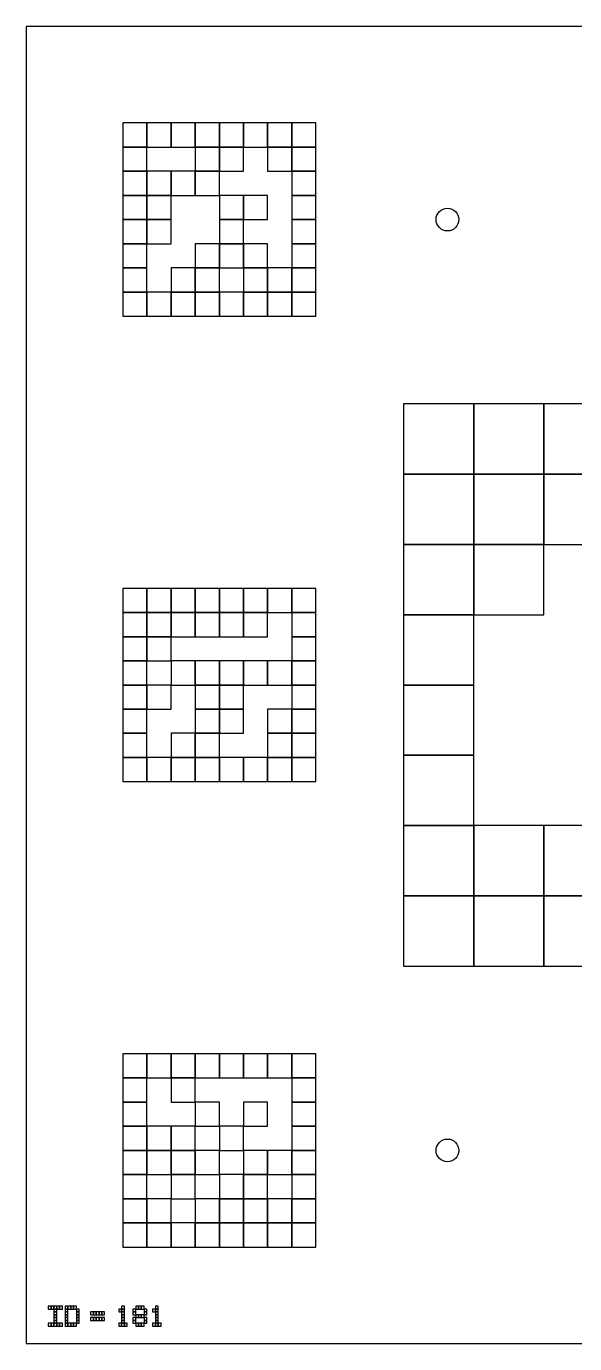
# Model space of a CAD drawing. Extents: x 0 to 1260, y 0 to 1580.
# Drawn here: x 320 to 445, y 640 to 940 of the extents above; entities that cross this region are included whole.
import ezdxf

# ---------------------------------------------------------------- set-up
doc = ezdxf.new("R2010")
doc.units = 0
for name, color, linetype in [('BLACK_POCKET', 7, 'CONTINUOUS'), ('BOARD_TEXT', 7, 'CONTINUOUS'), ('CUT', 7, 'CONTINUOUS'), ('MOUNT_HOLE', 6, 'CONTINUOUS')]:
    doc.layers.add(name, color=color, linetype=linetype)

msp = doc.modelspace()

# ---------------------------------------------------------------- linework, layer by layer
at = {"layer": 'BLACK_POCKET'}
for p, q in [((347.5, 918), (342, 918)), ((342, 918), (342, 912.5)), ((347.5, 912.5), (347.5, 918)), ((353, 918), (347.5, 918)), ((347.5, 918), (347.5, 912.5)), ((353, 912.5), (353, 918)), ((358.5, 918), (353, 918)), ((353, 918), (353, 912.5)), ((358.5, 912.5), (358.5, 918)), ((364, 918), (358.5, 918)), ((358.5, 918), (358.5, 912.5)), ((364, 912.5), (364, 918)), ((369.5, 918), (364, 918)), ((364, 918), (364, 912.5)), ((369.5, 912.5), (369.5, 918)), ((375, 918), (369.5, 918)), ((369.5, 918), (369.5, 912.5)), ((375, 912.5), (375, 918)), ((380.5, 918), (375, 918)), ((375, 918), (375, 912.5)), ((380.5, 912.5), (380.5, 918)), ((386, 918), (380.5, 918)), ((380.5, 918), (380.5, 912.5)), ((386, 912.5), (386, 918)), ((342, 912.5), (347.5, 912.5)), ((347.5, 912.5), (342, 912.5)), ((342, 912.5), (342, 907)), ((347.5, 912.5), (353, 912.5)), ((347.5, 907), (347.5, 912.5)), ((353, 912.5), (358.5, 912.5)), ((358.5, 912.5), (364, 912.5)), ((364, 912.5), (358.5, 912.5)), ((358.5, 912.5), (358.5, 907)), ((364, 912.5), (369.5, 912.5)), ((364, 907), (364, 912.5)), ((369.5, 912.5), (364, 912.5)), ((364, 912.5), (364, 907)), ((369.5, 912.5), (375, 912.5)), ((369.5, 907), (369.5, 912.5)), ((375, 912.5), (380.5, 912.5)), ((380.5, 912.5), (375, 912.5)), ((375, 912.5), (375, 907)), ((380.5, 912.5), (386, 912.5)), ((380.5, 907), (380.5, 912.5)), ((386, 912.5), (380.5, 912.5)), ((380.5, 912.5), (380.5, 907)), ((386, 907), (386, 912.5)), ((342, 907), (347.5, 907)), ((347.5, 907), (342, 907)), ((342, 907), (342, 901.5)), ((347.5, 901.5), (347.5, 907)), ((353, 907), (347.5, 907)), ((347.5, 907), (347.5, 901.5)), ((353, 901.5), (353, 907)), ((358.5, 907), (353, 907)), ((353, 907), (353, 901.5)), ((358.5, 907), (364, 907)), ((358.5, 901.5), (358.5, 907)), ((364, 907), (358.5, 907)), ((358.5, 907), (358.5, 901.5)), ((364, 907), (369.5, 907)), ((364, 901.5), (364, 907)), ((375, 907), (380.5, 907)), ((380.5, 907), (386, 907)), ((386, 907), (380.5, 907)), ((380.5, 907), (380.5, 901.5)), ((386, 901.5), (386, 907)), ((342, 901.5), (347.5, 901.5)), ((347.5, 901.5), (342, 901.5)), ((342, 901.5), (342, 896)), ((347.5, 901.5), (353, 901.5)), ((347.5, 896), (347.5, 901.5)), ((353, 901.5), (347.5, 901.5)), ((347.5, 901.5), (347.5, 896)), ((353, 901.5), (358.5, 901.5)), ((353, 896), (353, 901.5)), ((358.5, 901.5), (364, 901.5)), ((369.5, 901.5), (364, 901.5)), ((364, 901.5), (364, 896)), ((369.5, 896), (369.5, 901.5)), ((375, 901.5), (369.5, 901.5)), ((369.5, 901.5), (369.5, 896)), ((375, 896), (375, 901.5)), ((380.5, 901.5), (386, 901.5)), ((386, 901.5), (380.5, 901.5)), ((380.5, 901.5), (380.5, 896)), ((386, 896), (386, 901.5)), ((342, 896), (347.5, 896)), ((347.5, 896), (342, 896)), ((342, 896), (342, 890.5)), ((347.5, 896), (353, 896)), ((347.5, 890.5), (347.5, 896)), ((353, 896), (347.5, 896)), ((347.5, 896), (347.5, 890.5)), ((353, 890.5), (353, 896)), ((364, 896), (369.5, 896)), ((369.5, 896), (364, 896)), ((364, 896), (364, 890.5)), ((369.5, 896), (375, 896)), ((369.5, 890.5), (369.5, 896)), ((380.5, 896), (386, 896)), ((386, 896), (380.5, 896)), ((380.5, 896), (380.5, 890.5)), ((386, 890.5), (386, 896)), ((342, 890.5), (347.5, 890.5)), ((347.5, 890.5), (342, 890.5)), ((342, 890.5), (342, 885)), ((347.5, 890.5), (353, 890.5)), ((347.5, 885), (347.5, 890.5)), ((364, 890.5), (358.5, 890.5)), ((358.5, 890.5), (358.5, 885)), ((364, 890.5), (369.5, 890.5)), ((364, 885), (364, 890.5)), ((369.5, 890.5), (364, 890.5)), ((364, 890.5), (364, 885)), ((369.5, 885), (369.5, 890.5)), ((375, 890.5), (369.5, 890.5)), ((369.5, 890.5), (369.5, 885)), ((375, 885), (375, 890.5)), ((380.5, 890.5), (386, 890.5)), ((386, 890.5), (380.5, 890.5)), ((380.5, 890.5), (380.5, 885)), ((386, 885), (386, 890.5)), ((342, 885), (347.5, 885)), ((347.5, 885), (342, 885)), ((342, 885), (342, 879.5)), ((347.5, 879.5), (347.5, 885)), ((358.5, 885), (353, 885)), ((353, 885), (353, 879.5)), ((358.5, 885), (364, 885)), ((358.5, 879.5), (358.5, 885)), ((364, 885), (358.5, 885)), ((358.5, 885), (358.5, 879.5)), ((364, 885), (369.5, 885)), ((364, 879.5), (364, 885)), ((369.5, 885), (375, 885)), ((375, 885), (369.5, 885)), ((369.5, 885), (369.5, 879.5)), ((375, 879.5), (375, 885)), ((380.5, 885), (375, 885)), ((375, 885), (375, 879.5)), ((380.5, 885), (386, 885)), ((380.5, 879.5), (380.5, 885)), ((386, 885), (380.5, 885)), ((380.5, 885), (380.5, 879.5)), ((386, 879.5), (386, 885)), ((342, 879.5), (347.5, 879.5)), ((347.5, 879.5), (342, 879.5)), ((342, 879.5), (342, 874)), ((347.5, 874), (347.5, 879.5)), ((353, 879.5), (347.5, 879.5)), ((347.5, 879.5), (347.5, 874)), ((353, 879.5), (358.5, 879.5)), ((353, 874), (353, 879.5)), ((358.5, 879.5), (353, 879.5)), ((353, 879.5), (353, 874)), ((358.5, 879.5), (364, 879.5)), ((358.5, 874), (358.5, 879.5)), ((364, 879.5), (358.5, 879.5)), ((358.5, 879.5), (358.5, 874)), ((364, 874), (364, 879.5)), ((369.5, 879.5), (364, 879.5)), ((364, 879.5), (364, 874)), ((369.5, 879.5), (375, 879.5)), ((369.5, 874), (369.5, 879.5)), ((375, 879.5), (369.5, 879.5)), ((369.5, 879.5), (369.5, 874)), ((375, 879.5), (380.5, 879.5)), ((375, 874), (375, 879.5)), ((380.5, 879.5), (375, 879.5)), ((375, 879.5), (375, 874)), ((380.5, 879.5), (386, 879.5)), ((380.5, 874), (380.5, 879.5)), ((386, 879.5), (380.5, 879.5)), ((380.5, 879.5), (380.5, 874)), ((386, 874), (386, 879.5)), ((342, 874), (347.5, 874)), ((347.5, 874), (353, 874)), ((353, 874), (358.5, 874)), ((358.5, 874), (364, 874)), ((364, 874), (369.5, 874)), ((369.5, 874), (375, 874)), ((375, 874), (380.5, 874)), ((380.5, 874), (386, 874)), ((422, 854), (406, 854)), ((406, 854), (406, 838)), ((422, 838), (422, 854)), ((438, 854), (422, 854)), ((422, 854), (422, 838)), ((438, 838), (438, 854)), ((454, 854), (438, 854)), ((438, 854), (438, 838)), ((406, 838), (422, 838)), ((422, 838), (406, 838)), ((406, 838), (406, 822)), ((422, 838), (438, 838)), ((422, 822), (422, 838)), ((438, 838), (422, 838)), ((422, 838), (422, 822)), ((438, 838), (454, 838)), ((438, 822), (438, 838)), ((454, 838), (438, 838)), ((438, 838), (438, 822)), ((406, 822), (422, 822)), ((422, 822), (406, 822)), ((406, 822), (406, 806)), ((422, 822), (438, 822)), ((422, 806), (422, 822)), ((438, 822), (422, 822)), ((422, 822), (422, 806)), ((438, 822), (454, 822)), ((438, 806), (438, 822)), ((347.5, 812), (342, 812)), ((342, 812), (342, 806.5)), ((347.5, 806.5), (347.5, 812)), ((353, 812), (347.5, 812)), ((347.5, 812), (347.5, 806.5)), ((353, 806.5), (353, 812)), ((358.5, 812), (353, 812)), ((353, 812), (353, 806.5)), ((358.5, 806.5), (358.5, 812)), ((364, 812), (358.5, 812)), ((358.5, 812), (358.5, 806.5)), ((364, 806.5), (364, 812)), ((369.5, 812), (364, 812)), ((364, 812), (364, 806.5)), ((369.5, 806.5), (369.5, 812)), ((375, 812), (369.5, 812)), ((369.5, 812), (369.5, 806.5)), ((375, 806.5), (375, 812)), ((380.5, 812), (375, 812)), ((375, 812), (375, 806.5)), ((380.5, 806.5), (380.5, 812)), ((386, 812), (380.5, 812)), ((380.5, 812), (380.5, 806.5)), ((386, 806.5), (386, 812)), ((342, 806.5), (347.5, 806.5)), ((347.5, 806.5), (342, 806.5)), ((342, 806.5), (342, 801)), ((347.5, 806.5), (353, 806.5)), ((347.5, 801), (347.5, 806.5)), ((353, 806.5), (347.5, 806.5)), ((347.5, 806.5), (347.5, 801)), ((353, 806.5), (358.5, 806.5)), ((353, 801), (353, 806.5)), ((358.5, 806.5), (353, 806.5)), ((353, 806.5), (353, 801)), ((358.5, 806.5), (364, 806.5)), ((358.5, 801), (358.5, 806.5)), ((364, 806.5), (358.5, 806.5)), ((358.5, 806.5), (358.5, 801)), ((364, 806.5), (369.5, 806.5)), ((364, 801), (364, 806.5)), ((369.5, 806.5), (364, 806.5)), ((364, 806.5), (364, 801)), ((369.5, 806.5), (375, 806.5)), ((369.5, 801), (369.5, 806.5)), ((375, 806.5), (369.5, 806.5)), ((369.5, 806.5), (369.5, 801)), ((375, 806.5), (380.5, 806.5)), ((375, 801), (375, 806.5)), ((380.5, 806.5), (386, 806.5)), ((386, 806.5), (380.5, 806.5)), ((380.5, 806.5), (380.5, 801)), ((386, 801), (386, 806.5)), ((406, 806), (422, 806)), ((422, 806), (406, 806)), ((406, 806), (406, 790)), ((422, 806), (438, 806)), ((422, 790), (422, 806)), ((342, 801), (347.5, 801)), ((347.5, 801), (342, 801)), ((342, 801), (342, 795.5)), ((347.5, 801), (353, 801)), ((347.5, 795.5), (347.5, 801)), ((353, 801), (347.5, 801)), ((347.5, 801), (347.5, 795.5)), ((353, 801), (358.5, 801)), ((353, 795.5), (353, 801)), ((358.5, 801), (364, 801)), ((364, 801), (369.5, 801)), ((369.5, 801), (375, 801)), ((380.5, 801), (386, 801)), ((386, 801), (380.5, 801)), ((380.5, 801), (380.5, 795.5)), ((386, 795.5), (386, 801)), ((342, 795.5), (347.5, 795.5)), ((347.5, 795.5), (342, 795.5)), ((342, 795.5), (342, 790)), ((347.5, 795.5), (353, 795.5)), ((347.5, 790), (347.5, 795.5)), ((358.5, 795.5), (353, 795.5)), ((353, 795.5), (353, 790)), ((358.5, 790), (358.5, 795.5)), ((364, 795.5), (358.5, 795.5)), ((358.5, 795.5), (358.5, 790)), ((364, 790), (364, 795.5)), ((369.5, 795.5), (364, 795.5)), ((364, 795.5), (364, 790)), ((369.5, 790), (369.5, 795.5)), ((375, 795.5), (369.5, 795.5)), ((369.5, 795.5), (369.5, 790)), ((375, 790), (375, 795.5)), ((380.5, 795.5), (375, 795.5)), ((375, 795.5), (375, 790)), ((380.5, 795.5), (386, 795.5)), ((380.5, 790), (380.5, 795.5)), ((386, 795.5), (380.5, 795.5)), ((380.5, 795.5), (380.5, 790)), ((386, 790), (386, 795.5)), ((342, 790), (347.5, 790)), ((347.5, 790), (342, 790)), ((342, 790), (342, 784.5)), ((347.5, 784.5), (347.5, 790)), ((353, 790), (347.5, 790)), ((347.5, 790), (347.5, 784.5)), ((353, 790), (358.5, 790)), ((353, 784.5), (353, 790)), ((358.5, 790), (364, 790)), ((364, 790), (358.5, 790)), ((358.5, 790), (358.5, 784.5)), ((364, 790), (369.5, 790)), ((364, 784.5), (364, 790)), ((369.5, 790), (364, 790)), ((364, 790), (364, 784.5)), ((369.5, 790), (375, 790)), ((369.5, 784.5), (369.5, 790)), ((375, 790), (380.5, 790)), ((380.5, 790), (386, 790)), ((386, 790), (380.5, 790)), ((380.5, 790), (380.5, 784.5)), ((386, 784.5), (386, 790)), ((406, 790), (422, 790)), ((422, 790), (406, 790)), ((406, 790), (406, 774)), ((422, 774), (422, 790)), ((342, 784.5), (347.5, 784.5)), ((347.5, 784.5), (342, 784.5)), ((342, 784.5), (342, 779)), ((347.5, 784.5), (353, 784.5)), ((347.5, 779), (347.5, 784.5)), ((358.5, 784.5), (364, 784.5)), ((364, 784.5), (358.5, 784.5)), ((358.5, 784.5), (358.5, 779)), ((364, 784.5), (369.5, 784.5)), ((364, 779), (364, 784.5)), ((369.5, 784.5), (364, 784.5)), ((364, 784.5), (364, 779)), ((369.5, 779), (369.5, 784.5)), ((380.5, 784.5), (375, 784.5)), ((375, 784.5), (375, 779)), ((380.5, 784.5), (386, 784.5)), ((380.5, 779), (380.5, 784.5)), ((386, 784.5), (380.5, 784.5)), ((380.5, 784.5), (380.5, 779)), ((386, 779), (386, 784.5)), ((342, 779), (347.5, 779)), ((347.5, 779), (342, 779)), ((342, 779), (342, 773.5)), ((347.5, 773.5), (347.5, 779)), ((358.5, 779), (353, 779)), ((353, 779), (353, 773.5)), ((358.5, 779), (364, 779)), ((358.5, 773.5), (358.5, 779)), ((364, 779), (358.5, 779)), ((358.5, 779), (358.5, 773.5)), ((364, 779), (369.5, 779)), ((364, 773.5), (364, 779)), ((375, 779), (380.5, 779)), ((380.5, 779), (375, 779)), ((375, 779), (375, 773.5)), ((380.5, 779), (386, 779)), ((380.5, 773.5), (380.5, 779)), ((386, 779), (380.5, 779)), ((380.5, 779), (380.5, 773.5)), ((386, 773.5), (386, 779)), ((406, 774), (422, 774)), ((422, 774), (406, 774)), ((406, 774), (406, 758)), ((422, 758), (422, 774)), ((342, 773.5), (347.5, 773.5)), ((347.5, 773.5), (342, 773.5)), ((342, 773.5), (342, 768)), ((347.5, 768), (347.5, 773.5)), ((353, 773.5), (347.5, 773.5)), ((347.5, 773.5), (347.5, 768)), ((353, 773.5), (358.5, 773.5)), ((353, 768), (353, 773.5)), ((358.5, 773.5), (353, 773.5)), ((353, 773.5), (353, 768)), ((358.5, 773.5), (364, 773.5)), ((358.5, 768), (358.5, 773.5)), ((364, 773.5), (358.5, 773.5)), ((358.5, 773.5), (358.5, 768)), ((364, 768), (364, 773.5)), ((369.5, 773.5), (364, 773.5)), ((364, 773.5), (364, 768)), ((369.5, 768), (369.5, 773.5)), ((375, 773.5), (369.5, 773.5)), ((369.5, 773.5), (369.5, 768)), ((375, 773.5), (380.5, 773.5)), ((375, 768), (375, 773.5)), ((380.5, 773.5), (375, 773.5)), ((375, 773.5), (375, 768)), ((380.5, 773.5), (386, 773.5)), ((380.5, 768), (380.5, 773.5)), ((386, 773.5), (380.5, 773.5)), ((380.5, 773.5), (380.5, 768)), ((386, 768), (386, 773.5)), ((342, 768), (347.5, 768)), ((347.5, 768), (353, 768)), ((353, 768), (358.5, 768)), ((358.5, 768), (364, 768)), ((364, 768), (369.5, 768)), ((369.5, 768), (375, 768)), ((375, 768), (380.5, 768)), ((380.5, 768), (386, 768)), ((406, 758), (422, 758)), ((422, 758), (406, 758)), ((406, 758), (406, 742)), ((422, 742), (422, 758)), ((438, 758), (422, 758)), ((422, 758), (422, 742)), ((438, 742), (438, 758)), ((454, 758), (438, 758)), ((438, 758), (438, 742)), ((406, 742), (422, 742)), ((422, 742), (406, 742)), ((406, 742), (406, 726)), ((422, 742), (438, 742)), ((422, 726), (422, 742)), ((438, 742), (422, 742)), ((422, 742), (422, 726)), ((438, 742), (454, 742)), ((438, 726), (438, 742)), ((454, 742), (438, 742)), ((438, 742), (438, 726)), ((406, 726), (422, 726)), ((422, 726), (438, 726)), ((438, 726), (454, 726)), ((347.5, 706), (342, 706)), ((342, 706), (342, 700.5)), ((347.5, 700.5), (347.5, 706)), ((353, 706), (347.5, 706)), ((347.5, 706), (347.5, 700.5)), ((353, 700.5), (353, 706)), ((358.5, 706), (353, 706)), ((353, 706), (353, 700.5)), ((358.5, 700.5), (358.5, 706)), ((364, 706), (358.5, 706)), ((358.5, 706), (358.5, 700.5)), ((364, 700.5), (364, 706)), ((369.5, 706), (364, 706)), ((364, 706), (364, 700.5)), ((369.5, 700.5), (369.5, 706)), ((375, 706), (369.5, 706)), ((369.5, 706), (369.5, 700.5)), ((375, 700.5), (375, 706)), ((380.5, 706), (375, 706)), ((375, 706), (375, 700.5)), ((380.5, 700.5), (380.5, 706)), ((386, 706), (380.5, 706)), ((380.5, 706), (380.5, 700.5)), ((386, 700.5), (386, 706)), ((342, 700.5), (347.5, 700.5)), ((347.5, 700.5), (342, 700.5)), ((342, 700.5), (342, 695)), ((347.5, 700.5), (353, 700.5)), ((347.5, 695), (347.5, 700.5)), ((353, 700.5), (358.5, 700.5)), ((358.5, 700.5), (353, 700.5)), ((353, 700.5), (353, 695)), ((358.5, 700.5), (364, 700.5)), ((358.5, 695), (358.5, 700.5)), ((364, 700.5), (369.5, 700.5)), ((369.5, 700.5), (375, 700.5)), ((375, 700.5), (380.5, 700.5)), ((380.5, 700.5), (386, 700.5)), ((386, 700.5), (380.5, 700.5)), ((380.5, 700.5), (380.5, 695)), ((386, 695), (386, 700.5)), ((342, 695), (347.5, 695)), ((347.5, 695), (342, 695)), ((342, 695), (342, 689.5)), ((347.5, 689.5), (347.5, 695)), ((353, 695), (358.5, 695)), ((364, 695), (358.5, 695)), ((358.5, 695), (358.5, 689.5)), ((364, 689.5), (364, 695)), ((375, 695), (369.5, 695)), ((369.5, 695), (369.5, 689.5)), ((375, 689.5), (375, 695)), ((380.5, 695), (386, 695)), ((386, 695), (380.5, 695)), ((380.5, 695), (380.5, 689.5)), ((386, 689.5), (386, 695)), ((342, 689.5), (347.5, 689.5)), ((347.5, 689.5), (342, 689.5)), ((342, 689.5), (342, 684)), ((347.5, 684), (347.5, 689.5)), ((353, 689.5), (347.5, 689.5)), ((347.5, 689.5), (347.5, 684)), ((353, 684), (353, 689.5)), ((358.5, 689.5), (353, 689.5)), ((353, 689.5), (353, 684)), ((358.5, 689.5), (364, 689.5)), ((358.5, 684), (358.5, 689.5)), ((369.5, 689.5), (364, 689.5)), ((364, 689.5), (364, 684)), ((369.5, 689.5), (375, 689.5)), ((369.5, 684), (369.5, 689.5)), ((380.5, 689.5), (386, 689.5)), ((386, 689.5), (380.5, 689.5)), ((380.5, 689.5), (380.5, 684)), ((386, 684), (386, 689.5)), ((342, 684), (347.5, 684)), ((347.5, 684), (342, 684)), ((342, 684), (342, 678.5)), ((347.5, 684), (353, 684)), ((347.5, 678.5), (347.5, 684)), ((353, 684), (347.5, 684)), ((347.5, 684), (347.5, 678.5)), ((353, 684), (358.5, 684)), ((353, 678.5), (353, 684)), ((358.5, 684), (353, 684)), ((353, 684), (353, 678.5)), ((358.5, 678.5), (358.5, 684)), ((364, 684), (358.5, 684)), ((358.5, 684), (358.5, 678.5)), ((364, 684), (369.5, 684)), ((364, 678.5), (364, 684)), ((375, 684), (369.5, 684)), ((369.5, 684), (369.5, 678.5)), ((375, 678.5), (375, 684)), ((380.5, 684), (375, 684)), ((375, 684), (375, 678.5)), ((380.5, 684), (386, 684)), ((380.5, 678.5), (380.5, 684)), ((386, 684), (380.5, 684)), ((380.5, 684), (380.5, 678.5)), ((386, 678.5), (386, 684)), ((342, 678.5), (347.5, 678.5)), ((347.5, 678.5), (342, 678.5)), ((342, 678.5), (342, 673)), ((347.5, 678.5), (353, 678.5)), ((347.5, 673), (347.5, 678.5)), ((353, 678.5), (358.5, 678.5)), ((358.5, 678.5), (353, 678.5)), ((353, 678.5), (353, 673)), ((358.5, 678.5), (364, 678.5)), ((358.5, 673), (358.5, 678.5)), ((369.5, 678.5), (364, 678.5)), ((364, 678.5), (364, 673)), ((369.5, 678.5), (375, 678.5)), ((369.5, 673), (369.5, 678.5)), ((375, 678.5), (369.5, 678.5)), ((369.5, 678.5), (369.5, 673)), ((375, 678.5), (380.5, 678.5)), ((375, 673), (375, 678.5)), ((380.5, 678.5), (386, 678.5)), ((386, 678.5), (380.5, 678.5)), ((380.5, 678.5), (380.5, 673)), ((386, 673), (386, 678.5)), ((342, 673), (347.5, 673)), ((347.5, 673), (342, 673)), ((342, 673), (342, 667.5)), ((347.5, 667.5), (347.5, 673)), ((353, 673), (347.5, 673)), ((347.5, 673), (347.5, 667.5)), ((353, 673), (358.5, 673)), ((353, 667.5), (353, 673)), ((364, 673), (358.5, 673)), ((358.5, 673), (358.5, 667.5)), ((364, 673), (369.5, 673)), ((364, 667.5), (364, 673)), ((369.5, 673), (364, 673)), ((364, 673), (364, 667.5)), ((369.5, 673), (375, 673)), ((369.5, 667.5), (369.5, 673)), ((375, 673), (369.5, 673)), ((369.5, 673), (369.5, 667.5)), ((375, 667.5), (375, 673)), ((380.5, 673), (375, 673)), ((375, 673), (375, 667.5)), ((380.5, 673), (386, 673)), ((380.5, 667.5), (380.5, 673)), ((386, 673), (380.5, 673)), ((380.5, 673), (380.5, 667.5)), ((386, 667.5), (386, 673)), ((342, 667.5), (347.5, 667.5)), ((347.5, 667.5), (342, 667.5)), ((342, 667.5), (342, 662)), ((347.5, 667.5), (353, 667.5)), ((347.5, 662), (347.5, 667.5)), ((353, 667.5), (347.5, 667.5)), ((347.5, 667.5), (347.5, 662)), ((353, 662), (353, 667.5)), ((358.5, 667.5), (353, 667.5)), ((353, 667.5), (353, 662)), ((358.5, 667.5), (364, 667.5)), ((358.5, 662), (358.5, 667.5)), ((364, 667.5), (358.5, 667.5)), ((358.5, 667.5), (358.5, 662)), ((364, 667.5), (369.5, 667.5)), ((364, 662), (364, 667.5)), ((369.5, 667.5), (364, 667.5)), ((364, 667.5), (364, 662)), ((369.5, 667.5), (375, 667.5)), ((369.5, 662), (369.5, 667.5)), ((375, 667.5), (369.5, 667.5)), ((369.5, 667.5), (369.5, 662)), ((375, 667.5), (380.5, 667.5)), ((375, 662), (375, 667.5)), ((380.5, 667.5), (375, 667.5)), ((375, 667.5), (375, 662)), ((380.5, 667.5), (386, 667.5)), ((380.5, 662), (380.5, 667.5)), ((386, 667.5), (380.5, 667.5)), ((380.5, 667.5), (380.5, 662)), ((386, 662), (386, 667.5)), ((342, 662), (347.5, 662)), ((347.5, 662), (353, 662)), ((353, 662), (358.5, 662)), ((358.5, 662), (364, 662)), ((364, 662), (369.5, 662)), ((369.5, 662), (375, 662)), ((375, 662), (380.5, 662)), ((380.5, 662), (386, 662))]:
    msp.add_line(p, q, dxfattribs=at)
at = {"layer": 'BOARD_TEXT'}
for p, q in [((325.642857, 648.5), (325, 648.5)), ((325, 648.5), (325, 647.857143)), ((325.642857, 647.857143), (325.642857, 648.5)), ((326.285714, 648.5), (325.642857, 648.5)), ((325.642857, 648.5), (325.642857, 647.857143)), ((326.285714, 647.857143), (326.285714, 648.5)), ((326.928571, 648.5), (326.285714, 648.5)), ((326.285714, 648.5), (326.285714, 647.857143)), ((326.928571, 647.857143), (326.928571, 648.5)), ((327.571429, 648.5), (326.928571, 648.5)), ((326.928571, 648.5), (326.928571, 647.857143)), ((327.571429, 647.857143), (327.571429, 648.5)), ((328.214286, 648.5), (327.571429, 648.5)), ((327.571429, 648.5), (327.571429, 647.857143)), ((328.214286, 647.857143), (328.214286, 648.5)), ((329.5, 648.5), (328.857143, 648.5)), ((328.857143, 648.5), (328.857143, 647.857143)), ((329.5, 647.857143), (329.5, 648.5)), ((330.142857, 648.5), (329.5, 648.5)), ((329.5, 648.5), (329.5, 647.857143)), ((330.142857, 647.857143), (330.142857, 648.5)), ((330.785714, 648.5), (330.142857, 648.5)), ((330.142857, 648.5), (330.142857, 647.857143)), ((330.785714, 647.857143), (330.785714, 648.5)), ((331.428571, 648.5), (330.785714, 648.5)), ((330.785714, 648.5), (330.785714, 647.857143)), ((331.428571, 647.857143), (331.428571, 648.5)), ((342.357143, 648.5), (341.714286, 648.5)), ((341.714286, 648.5), (341.714286, 647.857143)), ((342.357143, 647.857143), (342.357143, 648.5)), ((345.571429, 648.5), (344.928571, 648.5)), ((344.928571, 648.5), (344.928571, 647.857143)), ((345.571429, 647.857143), (345.571429, 648.5)), ((346.214286, 648.5), (345.571429, 648.5)), ((345.571429, 648.5), (345.571429, 647.857143)), ((346.214286, 647.857143), (346.214286, 648.5)), ((346.857143, 648.5), (346.214286, 648.5)), ((346.214286, 648.5), (346.214286, 647.857143)), ((346.857143, 647.857143), (346.857143, 648.5)), ((350.071429, 648.5), (349.428571, 648.5)), ((349.428571, 648.5), (349.428571, 647.857143)), ((350.071429, 647.857143), (350.071429, 648.5)), ((325, 647.857143), (325.642857, 647.857143)), ((325.642857, 647.857143), (326.285714, 647.857143)), ((326.285714, 647.857143), (326.928571, 647.857143)), ((326.928571, 647.857143), (326.285714, 647.857143)), ((326.285714, 647.857143), (326.285714, 647.214286)), ((326.285714, 647.214286), (326.928571, 647.214286)), ((326.928571, 647.214286), (326.285714, 647.214286)), ((326.285714, 647.214286), (326.285714, 646.571429)), ((326.285714, 646.571429), (326.928571, 646.571429)), ((326.928571, 646.571429), (326.285714, 646.571429)), ((326.285714, 646.571429), (326.285714, 645.928571)), ((326.285714, 645.928571), (326.928571, 645.928571)), ((326.928571, 645.928571), (326.285714, 645.928571)), ((326.285714, 645.928571), (326.285714, 645.285714)), ((326.285714, 645.285714), (326.928571, 645.285714)), ((326.928571, 645.285714), (326.285714, 645.285714)), ((326.285714, 645.285714), (326.285714, 644.642857)), ((326.928571, 647.857143), (327.571429, 647.857143)), ((326.928571, 647.214286), (326.928571, 647.857143)), ((326.928571, 646.571429), (326.928571, 647.214286)), ((326.928571, 645.928571), (326.928571, 646.571429)), ((326.928571, 645.285714), (326.928571, 645.928571)), ((326.928571, 644.642857), (326.928571, 645.285714)), ((327.571429, 647.857143), (328.214286, 647.857143)), ((328.857143, 647.857143), (329.5, 647.857143)), ((329.5, 647.857143), (328.857143, 647.857143)), ((328.857143, 647.857143), (328.857143, 647.214286)), ((328.857143, 647.214286), (329.5, 647.214286)), ((329.5, 647.214286), (328.857143, 647.214286)), ((328.857143, 647.214286), (328.857143, 646.571429)), ((328.857143, 646.571429), (329.5, 646.571429)), ((329.5, 646.571429), (328.857143, 646.571429)), ((328.857143, 646.571429), (328.857143, 645.928571)), ((328.857143, 645.928571), (329.5, 645.928571)), ((329.5, 645.928571), (328.857143, 645.928571)), ((328.857143, 645.928571), (328.857143, 645.285714)), ((328.857143, 645.285714), (329.5, 645.285714)), ((329.5, 645.285714), (328.857143, 645.285714)), ((328.857143, 645.285714), (328.857143, 644.642857)), ((329.5, 647.857143), (330.142857, 647.857143)), ((329.5, 647.214286), (329.5, 647.857143)), ((329.5, 646.571429), (329.5, 647.214286)), ((329.5, 645.928571), (329.5, 646.571429)), ((329.5, 645.285714), (329.5, 645.928571)), ((329.5, 644.642857), (329.5, 645.285714)), ((330.142857, 647.857143), (330.785714, 647.857143)), ((330.785714, 647.857143), (331.428571, 647.857143)), ((332.071429, 647.857143), (331.428571, 647.857143)), ((331.428571, 647.857143), (331.428571, 647.214286)), ((331.428571, 647.214286), (332.071429, 647.214286)), ((332.071429, 647.214286), (331.428571, 647.214286)), ((331.428571, 647.214286), (331.428571, 646.571429)), ((331.428571, 646.571429), (332.071429, 646.571429)), ((332.071429, 646.571429), (331.428571, 646.571429)), ((331.428571, 646.571429), (331.428571, 645.928571)), ((331.428571, 645.928571), (332.071429, 645.928571)), ((332.071429, 645.928571), (331.428571, 645.928571)), ((331.428571, 645.928571), (331.428571, 645.285714)), ((331.428571, 645.285714), (332.071429, 645.285714)), ((332.071429, 645.285714), (331.428571, 645.285714)), ((331.428571, 645.285714), (331.428571, 644.642857)), ((332.071429, 647.214286), (332.071429, 647.857143)), ((332.071429, 646.571429), (332.071429, 647.214286)), ((332.071429, 645.928571), (332.071429, 646.571429)), ((332.071429, 645.285714), (332.071429, 645.928571)), ((332.071429, 644.642857), (332.071429, 645.285714)), ((335.285714, 647.214286), (334.642857, 647.214286)), ((334.642857, 647.214286), (334.642857, 646.571429)), ((334.642857, 646.571429), (335.285714, 646.571429)), ((335.285714, 645.928571), (334.642857, 645.928571)), ((334.642857, 645.928571), (334.642857, 645.285714)), ((334.642857, 645.285714), (335.285714, 645.285714)), ((335.285714, 646.571429), (335.285714, 647.214286)), ((335.928571, 647.214286), (335.285714, 647.214286)), ((335.285714, 647.214286), (335.285714, 646.571429)), ((335.285714, 646.571429), (335.928571, 646.571429)), ((335.285714, 645.285714), (335.285714, 645.928571)), ((335.928571, 645.928571), (335.285714, 645.928571)), ((335.285714, 645.928571), (335.285714, 645.285714)), ((335.285714, 645.285714), (335.928571, 645.285714)), ((335.928571, 646.571429), (335.928571, 647.214286)), ((336.571429, 647.214286), (335.928571, 647.214286)), ((335.928571, 647.214286), (335.928571, 646.571429)), ((335.928571, 646.571429), (336.571429, 646.571429)), ((335.928571, 645.285714), (335.928571, 645.928571)), ((336.571429, 645.928571), (335.928571, 645.928571)), ((335.928571, 645.928571), (335.928571, 645.285714)), ((335.928571, 645.285714), (336.571429, 645.285714)), ((336.571429, 646.571429), (336.571429, 647.214286)), ((337.214286, 647.214286), (336.571429, 647.214286)), ((336.571429, 647.214286), (336.571429, 646.571429)), ((336.571429, 646.571429), (337.214286, 646.571429)), ((336.571429, 645.285714), (336.571429, 645.928571)), ((337.214286, 645.928571), (336.571429, 645.928571)), ((336.571429, 645.928571), (336.571429, 645.285714)), ((336.571429, 645.285714), (337.214286, 645.285714)), ((337.214286, 646.571429), (337.214286, 647.214286)), ((337.857143, 647.214286), (337.214286, 647.214286)), ((337.214286, 647.214286), (337.214286, 646.571429)), ((337.214286, 646.571429), (337.857143, 646.571429)), ((337.214286, 645.285714), (337.214286, 645.928571)), ((337.857143, 645.928571), (337.214286, 645.928571)), ((337.214286, 645.928571), (337.214286, 645.285714)), ((337.214286, 645.285714), (337.857143, 645.285714)), ((337.857143, 646.571429), (337.857143, 647.214286)), ((337.857143, 645.285714), (337.857143, 645.928571)), ((341.714286, 647.857143), (341.071429, 647.857143)), ((341.071429, 647.857143), (341.071429, 647.214286)), ((341.071429, 647.214286), (341.714286, 647.214286)), ((341.714286, 647.857143), (342.357143, 647.857143)), ((341.714286, 647.214286), (341.714286, 647.857143)), ((342.357143, 647.857143), (341.714286, 647.857143)), ((341.714286, 647.857143), (341.714286, 647.214286)), ((341.714286, 647.214286), (342.357143, 647.214286)), ((342.357143, 647.214286), (341.714286, 647.214286)), ((341.714286, 647.214286), (341.714286, 646.571429)), ((341.714286, 646.571429), (342.357143, 646.571429)), ((342.357143, 646.571429), (341.714286, 646.571429)), ((341.714286, 646.571429), (341.714286, 645.928571)), ((341.714286, 645.928571), (342.357143, 645.928571)), ((342.357143, 645.928571), (341.714286, 645.928571)), ((341.714286, 645.928571), (341.714286, 645.285714)), ((341.714286, 645.285714), (342.357143, 645.285714)), ((342.357143, 645.285714), (341.714286, 645.285714)), ((341.714286, 645.285714), (341.714286, 644.642857)), ((342.357143, 647.214286), (342.357143, 647.857143)), ((342.357143, 646.571429), (342.357143, 647.214286)), ((342.357143, 645.928571), (342.357143, 646.571429)), ((342.357143, 645.285714), (342.357143, 645.928571)), ((342.357143, 644.642857), (342.357143, 645.285714)), ((344.928571, 647.857143), (344.285714, 647.857143)), ((344.285714, 647.857143), (344.285714, 647.214286)), ((344.285714, 647.214286), (344.928571, 647.214286)), ((344.928571, 647.214286), (344.285714, 647.214286)), ((344.285714, 647.214286), (344.285714, 646.571429)), ((344.285714, 646.571429), (344.928571, 646.571429)), ((344.928571, 645.928571), (344.285714, 645.928571)), ((344.285714, 645.928571), (344.285714, 645.285714)), ((344.285714, 645.285714), (344.928571, 645.285714)), ((344.928571, 645.285714), (344.285714, 645.285714)), ((344.285714, 645.285714), (344.285714, 644.642857)), ((344.928571, 647.857143), (345.571429, 647.857143)), ((344.928571, 647.214286), (344.928571, 647.857143)), ((344.928571, 646.571429), (344.928571, 647.214286)), ((345.571429, 646.571429), (344.928571, 646.571429)), ((344.928571, 646.571429), (344.928571, 645.928571)), ((344.928571, 645.928571), (345.571429, 645.928571)), ((344.928571, 645.285714), (344.928571, 645.928571)), ((344.928571, 644.642857), (344.928571, 645.285714)), ((345.571429, 647.857143), (346.214286, 647.857143)), ((345.571429, 645.928571), (345.571429, 646.571429)), ((346.214286, 646.571429), (345.571429, 646.571429)), ((345.571429, 646.571429), (345.571429, 645.928571)), ((345.571429, 645.928571), (346.214286, 645.928571)), ((346.214286, 647.857143), (346.857143, 647.857143)), ((346.214286, 645.928571), (346.214286, 646.571429)), ((346.857143, 646.571429), (346.214286, 646.571429)), ((346.214286, 646.571429), (346.214286, 645.928571)), ((346.214286, 645.928571), (346.857143, 645.928571)), ((347.5, 647.857143), (346.857143, 647.857143)), ((346.857143, 647.857143), (346.857143, 647.214286)), ((346.857143, 647.214286), (347.5, 647.214286)), ((347.5, 647.214286), (346.857143, 647.214286)), ((346.857143, 647.214286), (346.857143, 646.571429)), ((346.857143, 646.571429), (347.5, 646.571429)), ((346.857143, 645.928571), (346.857143, 646.571429)), ((347.5, 645.928571), (346.857143, 645.928571)), ((346.857143, 645.928571), (346.857143, 645.285714)), ((346.857143, 645.285714), (347.5, 645.285714)), ((347.5, 645.285714), (346.857143, 645.285714)), ((346.857143, 645.285714), (346.857143, 644.642857)), ((347.5, 647.214286), (347.5, 647.857143)), ((347.5, 646.571429), (347.5, 647.214286)), ((347.5, 645.285714), (347.5, 645.928571)), ((347.5, 644.642857), (347.5, 645.285714)), ((349.428571, 647.857143), (348.785714, 647.857143)), ((348.785714, 647.857143), (348.785714, 647.214286)), ((348.785714, 647.214286), (349.428571, 647.214286)), ((349.428571, 647.857143), (350.071429, 647.857143)), ((349.428571, 647.214286), (349.428571, 647.857143)), ((350.071429, 647.857143), (349.428571, 647.857143)), ((349.428571, 647.857143), (349.428571, 647.214286)), ((349.428571, 647.214286), (350.071429, 647.214286)), ((350.071429, 647.214286), (349.428571, 647.214286)), ((349.428571, 647.214286), (349.428571, 646.571429)), ((349.428571, 646.571429), (350.071429, 646.571429)), ((350.071429, 646.571429), (349.428571, 646.571429)), ((349.428571, 646.571429), (349.428571, 645.928571)), ((349.428571, 645.928571), (350.071429, 645.928571)), ((350.071429, 645.928571), (349.428571, 645.928571)), ((349.428571, 645.928571), (349.428571, 645.285714)), ((349.428571, 645.285714), (350.071429, 645.285714)), ((350.071429, 645.285714), (349.428571, 645.285714)), ((349.428571, 645.285714), (349.428571, 644.642857)), ((350.071429, 647.214286), (350.071429, 647.857143)), ((350.071429, 646.571429), (350.071429, 647.214286)), ((350.071429, 645.928571), (350.071429, 646.571429)), ((350.071429, 645.285714), (350.071429, 645.928571)), ((350.071429, 644.642857), (350.071429, 645.285714)), ((325.642857, 644.642857), (325, 644.642857)), ((325, 644.642857), (325, 644)), ((325, 644), (325.642857, 644)), ((325.642857, 644), (325.642857, 644.642857)), ((326.285714, 644.642857), (325.642857, 644.642857)), ((325.642857, 644.642857), (325.642857, 644)), ((325.642857, 644), (326.285714, 644)), ((326.285714, 644.642857), (326.928571, 644.642857)), ((326.285714, 644), (326.285714, 644.642857)), ((326.928571, 644.642857), (326.285714, 644.642857)), ((326.285714, 644.642857), (326.285714, 644)), ((326.285714, 644), (326.928571, 644)), ((326.928571, 644), (326.928571, 644.642857)), ((327.571429, 644.642857), (326.928571, 644.642857)), ((326.928571, 644.642857), (326.928571, 644)), ((326.928571, 644), (327.571429, 644)), ((327.571429, 644), (327.571429, 644.642857)), ((328.214286, 644.642857), (327.571429, 644.642857)), ((327.571429, 644.642857), (327.571429, 644)), ((327.571429, 644), (328.214286, 644)), ((328.214286, 644), (328.214286, 644.642857)), ((328.857143, 644.642857), (329.5, 644.642857)), ((329.5, 644.642857), (328.857143, 644.642857)), ((328.857143, 644.642857), (328.857143, 644)), ((328.857143, 644), (329.5, 644)), ((329.5, 644), (329.5, 644.642857)), ((330.142857, 644.642857), (329.5, 644.642857)), ((329.5, 644.642857), (329.5, 644)), ((329.5, 644), (330.142857, 644)), ((330.142857, 644), (330.142857, 644.642857)), ((330.785714, 644.642857), (330.142857, 644.642857)), ((330.142857, 644.642857), (330.142857, 644)), ((330.142857, 644), (330.785714, 644)), ((330.785714, 644), (330.785714, 644.642857)), ((331.428571, 644.642857), (330.785714, 644.642857)), ((330.785714, 644.642857), (330.785714, 644)), ((330.785714, 644), (331.428571, 644)), ((331.428571, 644.642857), (332.071429, 644.642857)), ((331.428571, 644), (331.428571, 644.642857)), ((341.714286, 644.642857), (341.071429, 644.642857)), ((341.071429, 644.642857), (341.071429, 644)), ((341.071429, 644), (341.714286, 644)), ((341.714286, 644.642857), (342.357143, 644.642857)), ((341.714286, 644), (341.714286, 644.642857)), ((342.357143, 644.642857), (341.714286, 644.642857)), ((341.714286, 644.642857), (341.714286, 644)), ((341.714286, 644), (342.357143, 644)), ((342.357143, 644), (342.357143, 644.642857)), ((343, 644.642857), (342.357143, 644.642857)), ((342.357143, 644.642857), (342.357143, 644)), ((342.357143, 644), (343, 644)), ((343, 644), (343, 644.642857)), ((344.285714, 644.642857), (344.928571, 644.642857)), ((345.571429, 644.642857), (344.928571, 644.642857)), ((344.928571, 644.642857), (344.928571, 644)), ((344.928571, 644), (345.571429, 644)), ((345.571429, 644), (345.571429, 644.642857)), ((346.214286, 644.642857), (345.571429, 644.642857)), ((345.571429, 644.642857), (345.571429, 644)), ((345.571429, 644), (346.214286, 644)), ((346.214286, 644), (346.214286, 644.642857)), ((346.857143, 644.642857), (346.214286, 644.642857)), ((346.214286, 644.642857), (346.214286, 644)), ((346.214286, 644), (346.857143, 644)), ((346.857143, 644.642857), (347.5, 644.642857)), ((346.857143, 644), (346.857143, 644.642857)), ((349.428571, 644.642857), (348.785714, 644.642857)), ((348.785714, 644.642857), (348.785714, 644)), ((348.785714, 644), (349.428571, 644)), ((349.428571, 644.642857), (350.071429, 644.642857)), ((349.428571, 644), (349.428571, 644.642857)), ((350.071429, 644.642857), (349.428571, 644.642857)), ((349.428571, 644.642857), (349.428571, 644)), ((349.428571, 644), (350.071429, 644)), ((350.071429, 644), (350.071429, 644.642857)), ((350.714286, 644.642857), (350.071429, 644.642857)), ((350.071429, 644.642857), (350.071429, 644)), ((350.071429, 644), (350.714286, 644)), ((350.714286, 644), (350.714286, 644.642857))]:
    msp.add_line(p, q, dxfattribs=at)
at = {"layer": 'CUT'}
for p, q in [((620, 940), (320, 940)), ((320, 940), (320, 640)), ((320, 640), (620, 640))]:
    msp.add_line(p, q, dxfattribs=at)
at = {"layer": 'MOUNT_HOLE'}
for centre in [(416, 896), (416, 684)]:
    msp.add_circle(centre, 2.6, dxfattribs=at)

doc.saveas('drawing.dxf')
